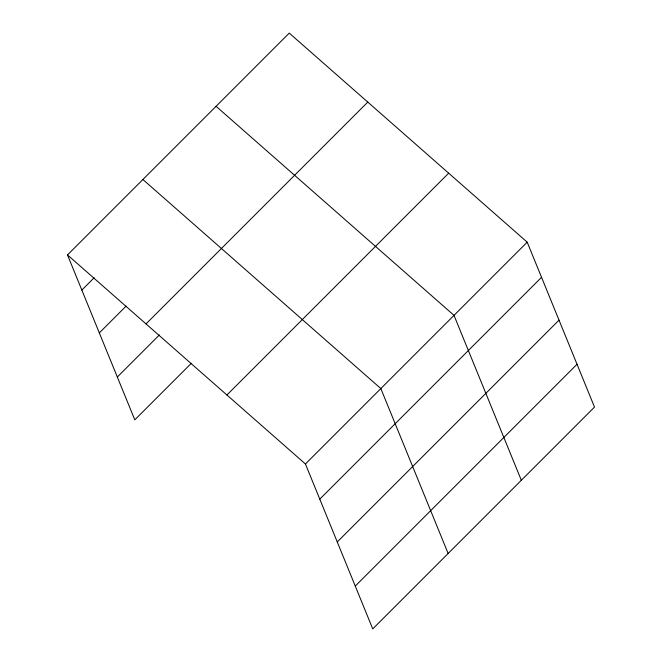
<?xml version="1.0" encoding="UTF-8"?>
<svg xmlns="http://www.w3.org/2000/svg" width="662" height="662" viewBox="0 0 662 662"><rect width="100%" height="100%" fill="white"/><g stroke="black" fill="none" stroke-linecap="round" stroke-linejoin="round"><path stroke-width="0.99" d="M67.499 254.92L289.261 33.1L527.2 242.168L594.501 407.08L372.739 628.9L305.439 463.988L67.499 254.92L134.8 419.832L191.351 363.272M81.84 290.072L94.169 277.742M99.317 332.895L126.144 306.059M146.021 323.908L367.782 102.089M117.323 377.009L159.376 334.955M226.917 394.991L448.679 173.179M305.439 463.988L527.2 242.168M319.787 499.14L541.549 277.32M337.256 541.963L559.026 320.143M355.262 586.077L577.032 364.265M216.077 106.301L454.016 315.369L521.325 480.281M142.893 179.501L380.84 388.569L448.141 553.482"/></g></svg>
